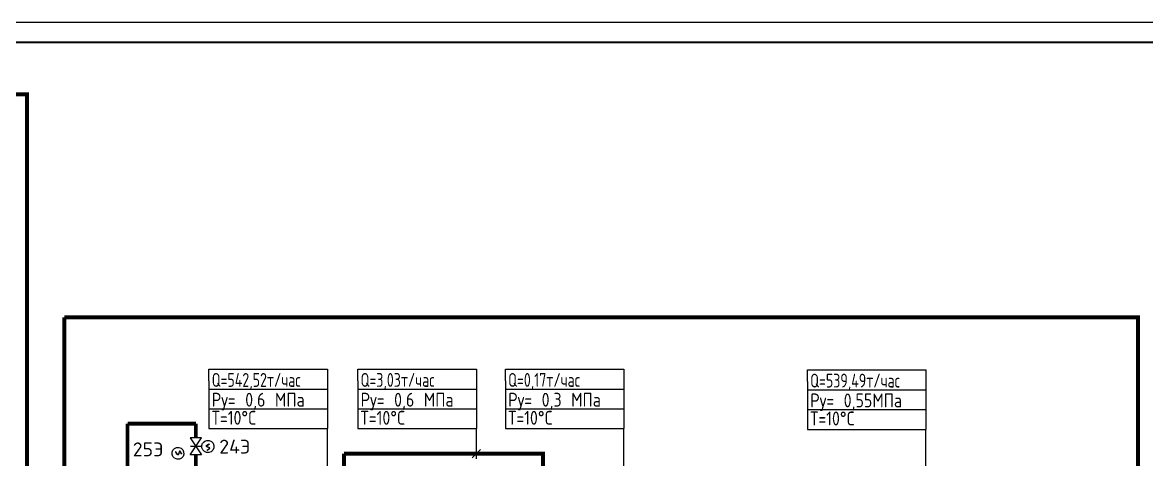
# Model space of a CAD drawing. Extents: x 0 to 118900, y 0 to 84100.
# Drawn here: x 20975 to 49379, y 73065 to 84100 of the extents above; entities that cross this region are included whole.
import ezdxf
from ezdxf.enums import TextEntityAlignment as Align

# ---------------------------------------------------------------- set-up
doc = ezdxf.new("R2010")
doc.units = 0
doc.header["$LTSCALE"] = 1000
doc.linetypes.add('HIDDEN', pattern=[9.525, 6.35, -3.175])
doc.layers.get('0').update_dxf_attribs({"linetype": 'CONTINUOUS'})
for name, color, linetype in [('TITLEBLK', 7, 'CONTINUOUS'), ('ВОДА', 135, 'CONTINUOUS'), ('НЕФТЬ', 14, 'CONTINUOUS')]:
    doc.layers.add(name, color=color, linetype=linetype)
doc.styles.get("Standard").update_dxf_attribs({"font": 'txt.shx', "width": 0.75})
doc.styles.add('TITLE', font='txt.shx', dxfattribs={"width": 0.8})

# ---------------------------------------------------------------- blocks, each defined once
blk = doc.blocks.new('AMW_TITLE')
blk.add_lwpolyline([(0, 0), (1189, 0), (1189, 841), (0, 841)], close=True)
at = {"const_width": 0.5}
blk.add_lwpolyline([(20, 5), (1184, 5), (1184, 836), (20, 836)], close=True, dxfattribs=at)
at = {"style": 'TITLE', "oblique": 15, "width": 0.8}
for tag, p in [('FILENAME', (1125.09, 65)), ('FILEDATE', (1160.38, 65)), ('ID', (1125.09, 61)), ('EDITDATE', (1160.38, 61))]:
    blk.add_attdef(tag, text='', height=2, dxfattribs=at).set_placement(p, align=Align.BOTTOM_LEFT)
blk.add_attdef('EDITTIME', text='', height=2, dxfattribs=at).set_placement((1182, 61), align=Align.BOTTOM_RIGHT)
at = {"style": 'TITLE'}
for tag, height, width, p in [('SHIFR', 5, 0.6, (1124, 55)), ('NAMEPROJ_1', 3, 0.65, (1124, 47.5)), ('NAMEPROJ_2', 3, 0.65, (1124, 42.5)), ('NAMEPROJ_3', 3, 0.65, (1124, 37.5)), ('NAMEOBJ_1', 3, 0.65, (1099, 32.5)), ('NAMEOBJ_2', 3, 0.65, (1099, 27.5)), ('STAD', 3, 0.8, (1141.5, 25)), ('SHEET', 3, 0.8, (1156.5, 25)), ('SHEETS', 3, 0.8, (1174, 25)), ('NAMEOBJ_3', 3, 0.65, (1099, 22.5)), ('NAMSHEET_1', 3, 0.65, (1099, 17.5)), ('NAMSHEET_2', 3, 0.65, (1099, 12.5)), ('NAMSHEET_3', 3, 0.65, (1099, 7.5))]:
    blk.add_attdef(tag, text='', height=height, dxfattribs=dict(at, width=width)).set_placement(p, align=Align.MIDDLE)
for tag, width, p in [('AUTHOR', 0.5, (1020, 30)), ('SPEC1', 0.75, (1000, 25)), ('RAZRAB1', 0.5, (1020, 25)), ('SPEC2', 0.75, (1000, 20)), ('RAZRAB2', 0.5, (1020, 20)), ('SPEC3', 0.75, (1000, 15)), ('RAZRAB3', 0.5, (1020, 15)), ('SPEC4', 0.75, (1000, 10)), ('RAZRAB4', 0.5, (1020, 10)), ('SPEC5', 0.75, (1000, 5)), ('RAZRAB5', 0.5, (1020, 5))]:
    blk.add_attdef(tag, text='', height=3, dxfattribs=dict(at, width=width)).set_placement(p, align=Align.BOTTOM_LEFT)
at = {"style": 'TITLE', "oblique": 15, "width": 0.8}
blk.add_attdef('FORMAT', (1150.67, 1.23), '', height=3, dxfattribs=at)

msp = doc.modelspace()

# ---------------------------------------------------------------- linework, layer by layer
for p, q in [((25688, 75052), (25688, 75344)), ((25688, 75344), (26548, 75344)), ((26548, 75344), (28682, 75344)), ((28682, 75344), (28682, 73844)), ((29450, 75052), (29450, 75344)), ((29450, 75344), (30310, 75344)), ((30310, 75344), (32444, 75344)), ((32444, 75344), (32444, 73844)), ((33178, 75344), (34039, 75344)), ((33178, 75052), (33178, 75344)), ((34039, 75344), (36172, 75344)), ((36172, 75344), (36172, 73844)), ((40810, 75035), (40810, 75326)), ((40810, 75326), (41671, 75326)), ((41671, 75326), (43805, 75326)), ((43805, 75326), (43805, 73826)), ((25688, 75052), (25688, 73844)), ((29450, 75052), (29450, 73844)), ((33178, 75052), (33178, 73844)), ((40810, 75035), (40810, 73826)), ((25688, 74844), (26548, 74844)), ((26548, 74844), (28682, 74844)), ((29450, 74844), (30310, 74844)), ((30310, 74844), (32444, 74844)), ((33178, 74844), (34039, 74844)), ((34039, 74844), (36172, 74844)), ((40810, 74826), (41671, 74826)), ((41671, 74826), (43805, 74826)), ((25688, 74344), (26548, 74344)), ((26548, 74344), (28682, 74344)), ((29450, 74344), (30310, 74344)), ((30310, 74344), (32444, 74344)), ((33178, 74344), (34039, 74344)), ((34039, 74344), (36172, 74344)), ((40810, 74326), (41671, 74326)), ((41671, 74326), (43805, 74326)), ((25688, 73844), (26548, 73844)), ((26548, 73844), (28682, 73844)), ((28682, 71574), (28682, 73844)), ((29450, 73844), (30310, 73844)), ((30310, 73844), (32444, 73844)), ((32444, 73081), (32444, 73844)), ((33178, 73844), (34039, 73844)), ((34039, 73844), (36172, 73844)), ((36172, 69358), (36172, 73844)), ((40810, 73826), (41671, 73826)), ((41671, 73826), (43805, 73826)), ((43805, 71527), (43805, 73826)), ((32339, 73106), (32551, 73318))]:
    msp.add_line(p, q)
at = {"color": 14, "const_width": 100}
msp.add_lwpolyline([(22029, 76653), (49163, 76653), (49163, 60963)], dxfattribs=at)
for points in [[(25213, 73181), (25498, 73610), (25213, 73610), (25498, 73181), (25213, 73181)], [(25503, 73397), (25218, 73397)], [(25354, 73397), (25354, 73394)]]:
    msp.add_lwpolyline(points)
for points in [[(24817, 73096, -39.331252), (24830, 73088)], [(25534, 73488, -39.331252), (25525, 73475)]]:
    msp.add_lwpolyline(points, format="xyb")
at = {"color": 40, "const_width": 100}
msp.add_lwpolyline([(29096, 73211), (29096, 70673)], dxfattribs=at)
for points, knots in [([(25652, 73381), (25638, 73385), (25593, 73402), (25650, 73437), (25694, 73459), (25693, 73460)], [1.558943, 1.558943, 1.558943, 1.558943, 1.9528, 2.998133, 3.030734, 3.030734, 3.030734, 3.030734]), ([(25654, 73380), (25640, 73384), (25595, 73400), (25651, 73436), (25696, 73458), (25695, 73459)], [1.558943, 1.558943, 1.558943, 1.558943, 1.9528, 2.998133, 3.030734, 3.030734, 3.030734, 3.030734]), ([(25654, 73379), (25640, 73383), (25595, 73400), (25652, 73436), (25696, 73457), (25696, 73458)], [1.558943, 1.558943, 1.558943, 1.558943, 1.9528, 2.998133, 3.030734, 3.030734, 3.030734, 3.030734]), ([(25656, 73377), (25642, 73381), (25596, 73398), (25653, 73434), (25698, 73455), (25697, 73456)], [1.558943, 1.558943, 1.558943, 1.558943, 1.9528, 2.998133, 3.030734, 3.030734, 3.030734, 3.030734]), ([(25659, 73378), (25645, 73383), (25599, 73399), (25656, 73435), (25701, 73457), (25700, 73457)], [1.558943, 1.558943, 1.558943, 1.558943, 1.9528, 2.998133, 3.030734, 3.030734, 3.030734, 3.030734]), ([(25637, 73306), (25675, 73327), (25735, 73359), (25678, 73373), (25658, 73379)], [0, 0, 0, 0, 0.950567, 1.50001, 1.50001, 1.50001, 1.50001]), ([(25639, 73305), (25677, 73325), (25736, 73357), (25680, 73372), (25660, 73378)], [0, 0, 0, 0, 0.950567, 1.50001, 1.50001, 1.50001, 1.50001]), ([(25640, 73304), (25678, 73324), (25737, 73356), (25680, 73371), (25661, 73377)], [0, 0, 0, 0, 0.950567, 1.50001, 1.50001, 1.50001, 1.50001]), ([(25644, 73304), (25682, 73324), (25741, 73356), (25685, 73371), (25665, 73377)], [0, 0, 0, 0, 0.950567, 1.50001, 1.50001, 1.50001, 1.50001]), ([(24924, 73214), (24920, 73200), (24903, 73155), (24867, 73212), (24846, 73256), (24845, 73256)], [1.558943, 1.558943, 1.558943, 1.558943, 1.9528, 2.998133, 3.030734, 3.030734, 3.030734, 3.030734]), ([(24925, 73216), (24921, 73202), (24904, 73157), (24868, 73214), (24847, 73258), (24846, 73258)], [1.558943, 1.558943, 1.558943, 1.558943, 1.9528, 2.998133, 3.030734, 3.030734, 3.030734, 3.030734]), ([(24926, 73221), (24922, 73207), (24905, 73162), (24870, 73219), (24848, 73263), (24847, 73262)], [1.558943, 1.558943, 1.558943, 1.558943, 1.9528, 2.998133, 3.030734, 3.030734, 3.030734, 3.030734]), ([(24926, 73217), (24921, 73203), (24905, 73157), (24869, 73214), (24847, 73259), (24847, 73258)], [1.558943, 1.558943, 1.558943, 1.558943, 1.9528, 2.998133, 3.030734, 3.030734, 3.030734, 3.030734]), ([(24927, 73218), (24923, 73204), (24907, 73159), (24871, 73216), (24849, 73260), (24848, 73259)], [1.558943, 1.558943, 1.558943, 1.558943, 1.9528, 2.998133, 3.030734, 3.030734, 3.030734, 3.030734]), ([(24998, 73200), (24978, 73237), (24946, 73297), (24931, 73240), (24926, 73220)], [0, 0, 0, 0, 0.950567, 1.50001, 1.50001, 1.50001, 1.50001]), ([(25000, 73202), (24979, 73239), (24947, 73299), (24933, 73242), (24927, 73222)], [0, 0, 0, 0, 0.950567, 1.50001, 1.50001, 1.50001, 1.50001]), ([(25001, 73206), (24980, 73244), (24948, 73303), (24934, 73247), (24928, 73227)], [0, 0, 0, 0, 0.950567, 1.50001, 1.50001, 1.50001, 1.50001]), ([(25001, 73202), (24980, 73240), (24948, 73299), (24934, 73243), (24928, 73223)], [0, 0, 0, 0, 0.950567, 1.50001, 1.50001, 1.50001, 1.50001])]:
    msp.add_open_spline(points, degree=3, knots=knots)
at = {"layer": 'ВОДА', "color": 14, "const_width": 100}
for points in [[(22029, 76653), (22029, 55812)], [(23629, 73966), (23629, 64050)], [(25356, 73966), (25356, 73610)], [(25356, 73181), (25356, 68859)]]:
    msp.add_lwpolyline(points, dxfattribs=at)
at = {"layer": 'ВОДА', "color": 40, "const_width": 100}
msp.add_lwpolyline([(34130, 72295), (34130, 73211), (29096, 73211)], dxfattribs=at)
at = {"layer": 'НЕФТЬ', "color": 0, "linetype": 'HIDDEN', "ltscale": 0.5, "const_width": 100}
msp.add_lwpolyline([(3234, 82285), (21090, 82285), (21090, 59264), (3234, 59264), (3234, 82285)], close=True, dxfattribs=at)
at = {"layer": 'НЕФТЬ', "const_width": 100}
msp.add_lwpolyline([(25356, 73966), (23629, 73966)], dxfattribs=at)

# ---------------------------------------------------------------- block references
at = {"layer": 'TITLEBLK', "color": 0, "xscale": 100, "yscale": 100, "zscale": 100}
msp.add_blockref('AMW_TITLE', (0, 0), dxfattribs=at)

# ---------------------------------------------------------------- texts
for s, width, p in [('Q=542,52т/час', 0.7, (25757, 74899)), ('Q=3,03т/час', 0.7, (29519, 74899)), ('Q=0,17т/час', 0.7, (33248, 74899)), ('Q=539,49т/час', 0.7, (40880, 74882)), ('Ру= 0,6 МПа', 0.8, (25757, 74399)), ('Ру= 0,6 МПа', 0.8, (29519, 74399)), ('Ру= 0,3 МПа', 0.8, (33248, 74399)), ('Ру= 0,55МПа', 0.8, (40880, 74382)), ('Т=10%%dC', 0.8, (25757, 73943)), ('Т=10%%dC', 0.8, (29519, 73943)), ('Т=10%%dC', 0.8, (33248, 73943)), ('Т=10%%dC', 0.8, (40880, 73926))]:
    msp.add_text(s, height=350, dxfattribs=dict(width=width)).set_placement(p)
for s, p in [('24Э', (25947, 73215)), ('25Э', (23761, 73146))]:
    msp.add_text(s, height=350).set_placement(p)

doc.saveas('drawing.dxf')
